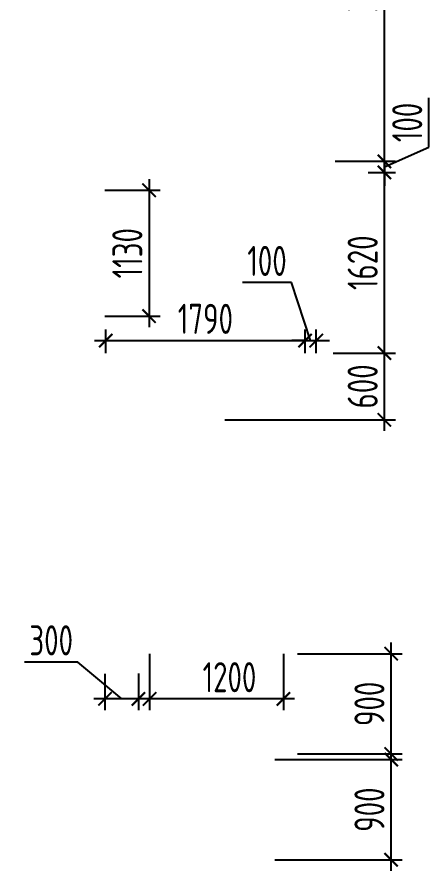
# Model space of a CAD drawing. Header units: millimetres. Extents: x -350007 to 535970, y -888 to 198380.
# Drawn here: x 211386 to 215086, y 61556 to 69222 of the extents above; entities that cross this region are included whole.
import ezdxf

# ---------------------------------------------------------------- set-up
doc = ezdxf.new("R2010")
doc.units = ezdxf.units.MM
doc.layers.add('АР_Размеры нов.', color=15, linetype='Continuous', lineweight=0)
doc.styles.add('ISOCPEUR', font='isocpeur.ttf', dxfattribs={"width": 0.7})
doc.dimstyles.new('R_100', dxfattribs={"dimtxt": 270, "dimasz": 120, "dimexe": 100, "dimexo": 0, "dimgap": 60, "dimtad": 1, "dimdec": 0, "dimrnd": 5, "dimzin": 0, "dimdsep": 46, "dimtxsty": 'ISOCPEUR', "dimblk": 'ARCHTICK', "dimcen": 0, "dimdle": 100, "dimclrd": 256, "dimclre": 256, "dimclrt": 256, "dimadec": 0, "dimazin": 0, "dimtfac": 2, "dimtdec": 0, "dimtofl": 0, "dimtmove": 1, "dimatfit": 3, "dimfxl": 1, "dimtvp": 3, "dimtolj": 1, "dimtzin": 0, "dimarcsym": 0})

# ---------------------------------------------------------------- blocks, each defined once
blk = doc.blocks.new('_ArchTick')
at = {"color": 0, "linetype": 'ByBlock', "const_width": 0.15}
blk.add_lwpolyline([(-0.5, -0.5), (0.5, 0.5)], dxfattribs=at)
blk = doc.blocks.new('*D2671')
at = {"layer": 'АР_Размеры нов.', "lineweight": -2, "ltscale": 100, "transparency": 16777216}
for p, q in [((212571.8, 67766.8), (212571.8, 66436.8)), ((212175.6, 67666.8), (212671.8, 67666.8)), ((212175.6, 66536.8), (212671.8, 66536.8))]:
    blk.add_line(p, q, dxfattribs=at)
at = {"layer": 'АР_Размеры нов.', "lineweight": -2, "ltscale": 100, "transparency": 16777216, "xscale": 120, "yscale": 120, "zscale": 120}
for p, rotation in [((212571.8, 67666.8), 90), ((212571.8, 66536.8), 270)]:
    blk.add_blockref('_ArchTick', p, dxfattribs=dict(at, rotation=rotation))
at = {"layer": 'АР_Размеры нов.', "ltscale": 100, "transparency": 16777216, "insert": (212376.8, 67101.8), "char_height": 270, "attachment_point": 5, "rotation": 90, "style": 'ISOCPEUR'}
blk.add_mtext('\\A1;1130', dxfattribs=at)
blk = doc.blocks.new('*D2016')
at = {"layer": 'АР_Размеры нов.', "lineweight": -2, "ltscale": 500, "transparency": 16777216}
for p, q in [((214746.6, 61555.7), (214746.6, 62655.7)), ((213700.2, 62555.7), (214846.6, 62555.7)), ((213700.3, 61655.7), (214846.6, 61655.7))]:
    blk.add_line(p, q, dxfattribs=at)
at = {"layer": 'АР_Размеры нов.', "lineweight": -2, "ltscale": 500, "transparency": 16777216, "xscale": 120, "yscale": 120, "zscale": 120}
for p, rotation in [((214746.6, 62555.7), 90), ((214746.6, 61655.7), 270)]:
    blk.add_blockref('_ArchTick', p, dxfattribs=dict(at, rotation=rotation))
at = {"layer": 'АР_Размеры нов.', "lineweight": 13, "ltscale": 500, "transparency": 16777216, "insert": (214551.6, 62105.7), "char_height": 270, "attachment_point": 5, "rotation": 90, "style": 'ISOCPEUR'}
blk.add_mtext('\\A1;900', dxfattribs=at)
blk = doc.blocks.new('*D2017')
at = {"layer": 'АР_Размеры нов.', "lineweight": -2, "ltscale": 500, "transparency": 16777216}
for p, q in [((214746.6, 62505.7), (214746.6, 63605.7)), ((213904, 63505.7), (214846.6, 63505.7)), ((213904, 62605.7), (214846.6, 62605.7))]:
    blk.add_line(p, q, dxfattribs=at)
at = {"layer": 'АР_Размеры нов.', "lineweight": -2, "ltscale": 500, "transparency": 16777216, "xscale": 120, "yscale": 120, "zscale": 120}
for p, rotation in [((214746.6, 63505.7), 90), ((214746.6, 62605.7), 270)]:
    blk.add_blockref('_ArchTick', p, dxfattribs=dict(at, rotation=rotation))
at = {"layer": 'АР_Размеры нов.', "lineweight": 13, "ltscale": 500, "transparency": 16777216, "insert": (214551.6, 63055.7), "char_height": 270, "attachment_point": 5, "rotation": 90, "style": 'ISOCPEUR'}
blk.add_mtext('\\A1;900', dxfattribs=at)
blk = doc.blocks.new('*D2018')
at = {"layer": 'АР_Размеры нов.', "lineweight": -2, "ltscale": 500, "transparency": 16777216}
for p, q in [((212576.3, 63505.6), (212576.3, 63000.1)), ((213778.3, 63505.7), (213778.3, 63000.1)), ((213878.3, 63100.1), (212476.3, 63100.1))]:
    blk.add_line(p, q, dxfattribs=at)
at = {"layer": 'АР_Размеры нов.', "lineweight": -2, "ltscale": 500, "transparency": 16777216, "xscale": 120, "yscale": 120, "zscale": 120, "rotation": 180}
blk.add_blockref('_ArchTick', (212576.3, 63100.1), dxfattribs=at)
at = {"layer": 'АР_Размеры нов.', "lineweight": -2, "ltscale": 500, "transparency": 16777216, "xscale": 120, "yscale": 120, "zscale": 120}
blk.add_blockref('_ArchTick', (213778.3, 63100.1), dxfattribs=at)
at = {"layer": 'АР_Размеры нов.', "lineweight": 13, "ltscale": 500, "transparency": 16777216, "insert": (213294.2, 63295.1), "char_height": 270, "attachment_point": 5, "style": 'ISOCPEUR'}
blk.add_mtext('\\A1;1200', dxfattribs=at)
blk = doc.blocks.new('*D2019')
at = {"layer": 'АР_Размеры нов.', "lineweight": -2, "ltscale": 500, "transparency": 16777216}
for p, q in [((211932.4, 63431.1), (211453.3, 63431.1)), ((212326, 63100.1), (211932.4, 63431.1)), ((212175.6, 63325.4), (212175.6, 63000.1)), ((212476.3, 63328), (212476.3, 63000.1)), ((212576.3, 63100.1), (212075.6, 63100.1))]:
    blk.add_line(p, q, dxfattribs=at)
at = {"layer": 'АР_Размеры нов.', "lineweight": -2, "ltscale": 500, "transparency": 16777216, "xscale": 120, "yscale": 120, "zscale": 120, "rotation": 180}
blk.add_blockref('_ArchTick', (212175.6, 63100.1), dxfattribs=at)
at = {"layer": 'АР_Размеры нов.', "lineweight": -2, "ltscale": 500, "transparency": 16777216, "xscale": 120, "yscale": 120, "zscale": 120}
blk.add_blockref('_ArchTick', (212476.3, 63100.1), dxfattribs=at)
at = {"layer": 'АР_Размеры нов.', "lineweight": 13, "ltscale": 500, "transparency": 16777216, "insert": (211692.9, 63626.1), "char_height": 270, "attachment_point": 5, "style": 'ISOCPEUR'}
blk.add_mtext('\\A1;300', dxfattribs=at)
blk = doc.blocks.new('*D2020')
at = {"layer": 'АР_Размеры нов.', "lineweight": -2, "ltscale": 500, "transparency": 16777216}
for p, q in [((214685.8, 65505.7), (214685.8, 66305.7)), ((214224.2, 66205.7), (214785.8, 66205.7)), ((213252.2, 65605.7), (214785.8, 65605.7))]:
    blk.add_line(p, q, dxfattribs=at)
at = {"layer": 'АР_Размеры нов.', "lineweight": -2, "ltscale": 500, "transparency": 16777216, "xscale": 120, "yscale": 120, "zscale": 120}
for p, rotation in [((214685.8, 66205.7), 90), ((214685.8, 65605.7), 270)]:
    blk.add_blockref('_ArchTick', p, dxfattribs=dict(at, rotation=rotation))
at = {"layer": 'АР_Размеры нов.', "lineweight": 13, "ltscale": 500, "transparency": 16777216, "insert": (214490.8, 65905.7), "char_height": 270, "attachment_point": 5, "rotation": 90, "style": 'ISOCPEUR'}
blk.add_mtext('\\A1;600', dxfattribs=at)
blk = doc.blocks.new('*D2021')
at = {"layer": 'АР_Размеры нов.', "lineweight": -2, "ltscale": 500, "transparency": 16777216}
for p, q in [((214685.8, 66105.7), (214685.8, 67926.8)), ((214540.8, 67826.8), (214785.8, 67826.8)), ((214224.2, 66205.7), (214785.8, 66205.7))]:
    blk.add_line(p, q, dxfattribs=at)
at = {"layer": 'АР_Размеры нов.', "lineweight": -2, "ltscale": 500, "transparency": 16777216, "xscale": 120, "yscale": 120, "zscale": 120}
for p, rotation in [((214685.8, 67826.8), 90), ((214685.8, 66205.7), 270)]:
    blk.add_blockref('_ArchTick', p, dxfattribs=dict(at, rotation=rotation))
at = {"layer": 'АР_Размеры нов.', "lineweight": 13, "ltscale": 500, "transparency": 16777216, "insert": (214490.8, 67016.3), "char_height": 270, "attachment_point": 5, "rotation": 90, "style": 'ISOCPEUR'}
blk.add_mtext('\\A1;1620', dxfattribs=at)
blk = doc.blocks.new('*D2022')
at = {"layer": 'АР_Размеры нов.', "lineweight": -2, "ltscale": 500, "transparency": 16777216}
for p, q in [((212182.6, 66203.4), (212182.6, 66417.5)), ((213973.4, 66205.7), (213973.4, 66417.5)), ((212082.6, 66317.5), (214073.4, 66317.5))]:
    blk.add_line(p, q, dxfattribs=at)
at = {"layer": 'АР_Размеры нов.', "lineweight": -2, "ltscale": 500, "transparency": 16777216, "xscale": 120, "yscale": 120, "zscale": 120, "rotation": 180}
blk.add_blockref('_ArchTick', (212182.6, 66317.5), dxfattribs=at)
at = {"layer": 'АР_Размеры нов.', "lineweight": -2, "ltscale": 500, "transparency": 16777216, "xscale": 120, "yscale": 120, "zscale": 120}
blk.add_blockref('_ArchTick', (213973.4, 66317.5), dxfattribs=at)
at = {"layer": 'АР_Размеры нов.', "lineweight": 13, "ltscale": 500, "transparency": 16777216, "insert": (213078, 66512.5), "char_height": 270, "attachment_point": 5, "style": 'ISOCPEUR'}
blk.add_mtext('\\A1;1790', dxfattribs=at)
blk = doc.blocks.new('*D2023')
at = {"layer": 'АР_Размеры нов.', "lineweight": -2, "ltscale": 500, "transparency": 16777216}
for p, q in [((213852.2, 66837.5), (213410.9, 66837.5)), ((214023.4, 66317.5), (213852.2, 66837.5)), ((213973.4, 66205.7), (213973.4, 66417.5)), ((214073.4, 66205.7), (214073.4, 66417.5)), ((213973.4, 66317.5), (213853.4, 66317.5)), ((213973.4, 66317.5), (214073.4, 66317.5)), ((214073.4, 66317.5), (214193.4, 66317.5))]:
    blk.add_line(p, q, dxfattribs=at)
at = {"layer": 'АР_Размеры нов.', "lineweight": -2, "ltscale": 500, "transparency": 16777216, "xscale": 120, "yscale": 120, "zscale": 120}
blk.add_blockref('_ArchTick', (213973.4, 66317.5), dxfattribs=at)
at = {"layer": 'АР_Размеры нов.', "lineweight": -2, "ltscale": 500, "transparency": 16777216, "xscale": 120, "yscale": 120, "zscale": 120, "rotation": 180}
blk.add_blockref('_ArchTick', (214073.4, 66317.5), dxfattribs=at)
at = {"layer": 'АР_Размеры нов.', "lineweight": 13, "ltscale": 500, "transparency": 16777216, "insert": (213631.5, 67032.5), "char_height": 270, "attachment_point": 5, "style": 'ISOCPEUR'}
blk.add_mtext('\\A1;100', dxfattribs=at)
blk = doc.blocks.new('*D2567')
at = {"layer": 'АР_Размеры нов.', "lineweight": -2, "ltscale": 500, "transparency": 16777216}
for p, q in [((214685.8, 67826.8), (214685.8, 71195.7)), ((214820.9, 71095.7), (214585.8, 71095.7)), ((214244.6, 67926.8), (214785.8, 67926.8))]:
    blk.add_line(p, q, dxfattribs=at)
at = {"layer": 'АР_Размеры нов.', "lineweight": -2, "ltscale": 500, "transparency": 16777216, "xscale": 120, "yscale": 120, "zscale": 120}
for p, rotation in [((214685.8, 71095.7), 90), ((214685.8, 67926.8), 270)]:
    blk.add_blockref('_ArchTick', p, dxfattribs=dict(at, rotation=rotation))
at = {"layer": 'АР_Размеры нов.', "lineweight": 13, "ltscale": 500, "transparency": 16777216, "insert": (214490.8, 69511.3), "char_height": 270, "attachment_point": 5, "rotation": 90, "style": 'ISOCPEUR'}
blk.add_mtext('\\A1;3170', dxfattribs=at)
blk = doc.blocks.new('*D2568')
at = {"layer": 'АР_Размеры нов.', "lineweight": -2, "ltscale": 500, "transparency": 16777216}
for p, q in [((215085.8, 68055.3), (215085.8, 68496.6)), ((214685.8, 67876.8), (215085.8, 68055.3)), ((214685.8, 67926.8), (214685.8, 68046.8)), ((214562.7, 67926.8), (214785.8, 67926.8)), ((214685.8, 67926.8), (214685.8, 67826.8)), ((214562.7, 67826.8), (214785.8, 67826.8)), ((214685.8, 67826.8), (214685.8, 67706.8))]:
    blk.add_line(p, q, dxfattribs=at)
at = {"layer": 'АР_Размеры нов.', "lineweight": -2, "ltscale": 500, "transparency": 16777216, "xscale": 120, "yscale": 120, "zscale": 120}
for p, rotation in [((214685.8, 67926.8), 270), ((214685.8, 67826.8), 90)]:
    blk.add_blockref('_ArchTick', p, dxfattribs=dict(at, rotation=rotation))
at = {"layer": 'АР_Размеры нов.', "lineweight": 13, "ltscale": 500, "transparency": 16777216, "insert": (214890.8, 68276), "char_height": 270, "attachment_point": 5, "rotation": 90, "style": 'ISOCPEUR'}
blk.add_mtext('\\A1;100', dxfattribs=at)

msp = doc.modelspace()

# ---------------------------------------------------------------- dimensions: what is measured, and where the dimension line sits
at = {"layer": 'АР_Размеры нов.', "lineweight": 13, "ltscale": 500}
for base, p1, p2, picture, middle in [((214685.8, 71095.7), (214244.6, 67926.8), (214820.9, 71095.7), '*D2567', (214490.8, 69511.3)), ((214685.8, 67826.8), (214224.2, 66205.7), (214540.8, 67826.8), '*D2021', (214490.8, 67016.3)), ((214685.8, 66205.7), (213252.2, 65605.7), (214224.2, 66205.7), '*D2020', (214490.8, 65905.7)), ((214746.6, 63505.7), (213904, 62605.7), (213904, 63505.7), '*D2017', (214551.6, 63055.7)), ((214746.6, 62555.7), (213700.3, 61655.7), (213700.2, 62555.7), '*D2016', (214551.6, 62105.7))]:
    dim = msp.add_linear_dim(base=base, p1=p1, p2=p2, angle=90, dimstyle='R_100', override={"dimpost": '\\X'}, dxfattribs=at)
    dim.commit()
    dim.dimension.update_dxf_attribs({"geometry": picture, "text_midpoint": middle})
dim = msp.add_linear_dim(base=(214685.8, 67826.8), p1=(214562.7, 67926.8), p2=(214562.7, 67826.8), angle=90, dimstyle='R_100', override={"dimpost": '\\X'}, dxfattribs=at)
dim.commit()
dim.dimension.update_dxf_attribs({"geometry": '*D2568', "text_midpoint": (215085.8, 68115.3), "dimtype": 160})
at = {"layer": 'АР_Размеры нов.', "ltscale": 100}
dim = msp.add_linear_dim(base=(212571.8, 66536.8), p1=(212175.6, 67666.8), p2=(212175.6, 66536.8), angle=90, dimstyle='R_100', override={"dimpost": '\\X', "dimfxl": 2.5, "dimarcsym": 2}, dxfattribs=at)
dim.commit()
dim.dimension.update_dxf_attribs({"geometry": '*D2671', "text_midpoint": (212376.8, 67101.8)})
at = {"layer": 'АР_Размеры нов.', "lineweight": 13, "ltscale": 500}
for base, p1, p2, picture, middle in [((214073.4, 66317.5), (213973.4, 66205.7), (214073.4, 66205.7), '*D2023', (213792.2, 66837.5)), ((212175.6, 63100.1), (212476.3, 63328), (212175.6, 63325.4), '*D2019', (211872.4, 63431.1)), ((212576.3, 63100.1), (213778.3, 63505.7), (212576.3, 63505.6), '*D2018', (213294.2, 63100.1))]:
    dim = msp.add_linear_dim(base=base, p1=p1, p2=p2, dimstyle='R_100', override={"dimpost": '\\X'}, dxfattribs=at)
    dim.commit()
    dim.dimension.update_dxf_attribs({"geometry": picture, "text_midpoint": middle, "dimtype": 160})
dim = msp.add_linear_dim(base=(213973.4, 66317.5), p1=(212182.6, 66203.4), p2=(213973.4, 66205.7), dimstyle='R_100', override={"dimpost": '\\X'}, dxfattribs=at)
dim.commit()
dim.dimension.update_dxf_attribs({"geometry": '*D2022', "text_midpoint": (213078, 66512.5)})

doc.saveas('drawing.dxf')
